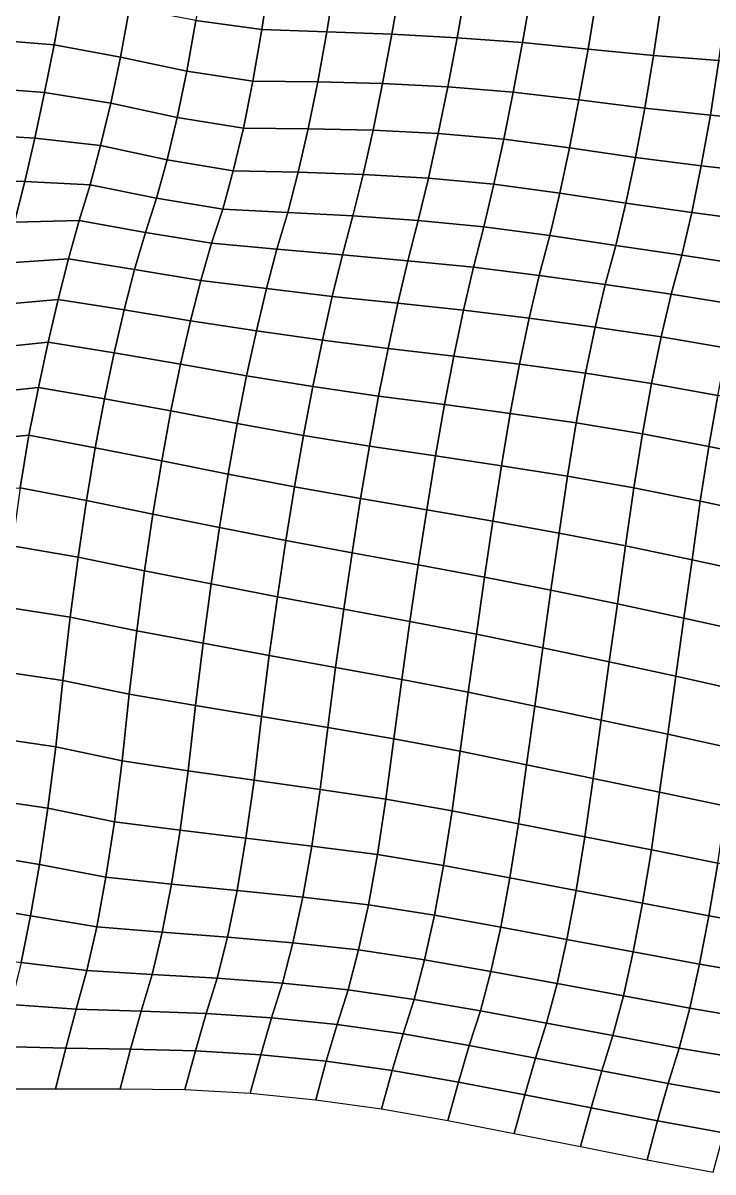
# Model space of a CAD drawing. Header units: metres. Extents: x -7.7 to 4.4, y -0.6 to 4.9.
# Drawn here: x -6.116 to -4.567, y 0.288 to 2.867 of the extents above; entities that cross this region are included whole.
import ezdxf

# ---------------------------------------------------------------- set-up
doc = ezdxf.new("R2010")
doc.units = ezdxf.units.M

msp = doc.modelspace()

# ---------------------------------------------------------------- linework, layer by layer
at = {"layer": 'C1'}
for points in [[(-5.70911, 2.997, -8.59761), (-5.72817, 2.87284, -8.51209), (-5.58027, 2.8525, -8.50047), (-5.56138, 2.97797, -8.58481)], [(-5.56138, 2.97797, -8.58481), (-5.58027, 2.8525, -8.50047), (-5.43434, 2.84786, -8.47474), (-5.4148, 2.96818, -8.56372)], [(-5.4148, 2.96818, -8.56372), (-5.43434, 2.84786, -8.47474), (-5.28828, 2.84224, -8.4499), (-5.26824, 2.95849, -8.54253)], [(-5.26824, 2.95849, -8.54253), (-5.28828, 2.84224, -8.4499), (-5.14195, 2.83442, -8.42704), (-5.12173, 2.94924, -8.52094)], [(-5.12173, 2.94924, -8.52094), (-5.14195, 2.83442, -8.42704), (-4.9952, 2.8233, -8.40713), (-4.97512, 2.93922, -8.50005)], [(-6.17251, 2.93904, -8.54233), (-6.19346, 2.83005, -8.4432), (-6.04667, 2.8186, -8.42359), (-6.02607, 2.93034, -8.52025)], [(-6.02607, 2.93034, -8.52025), (-6.04667, 2.8186, -8.42359), (-5.8978, 2.79045, -8.41896), (-5.87711, 2.90154, -8.51622)], [(-4.97512, 2.93922, -8.50005), (-4.9952, 2.8233, -8.40713), (-4.84799, 2.80845, -8.39058), (-4.82843, 2.92854, -8.47975)], [(-4.82843, 2.92854, -8.47975), (-4.84799, 2.80845, -8.39058), (-4.70088, 2.79436, -8.37333), (-4.68204, 2.92028, -8.45728)], [(-4.68204, 2.92028, -8.45728), (-4.70088, 2.79436, -8.37333), (-4.55415, 2.78335, -8.35333), (-4.53601, 2.91487, -8.43225)], [(-5.87711, 2.90154, -8.51622), (-5.8978, 2.79045, -8.41896), (-5.74854, 2.75923, -8.4171), (-5.72817, 2.87284, -8.51209)], [(-5.72817, 2.87284, -8.51209), (-5.74854, 2.75923, -8.4171), (-5.60038, 2.7368, -8.40735), (-5.58027, 2.8525, -8.50047)], [(-5.58027, 2.8525, -8.50047), (-5.60038, 2.7368, -8.40735), (-5.45482, 2.73513, -8.37896), (-5.43434, 2.84786, -8.47474)], [(-5.43434, 2.84786, -8.47474), (-5.45482, 2.73513, -8.37896), (-5.30902, 2.73159, -8.35225), (-5.28828, 2.84224, -8.4499)], [(-5.28828, 2.84224, -8.4499), (-5.30902, 2.73159, -8.35225), (-5.16277, 2.72443, -8.3288), (-5.14195, 2.83442, -8.42704)], [(-6.19346, 2.83005, -8.4432), (-6.21461, 2.7227, -8.34259), (-6.06783, 2.71125, -8.32298), (-6.04667, 2.8186, -8.42359)], [(-6.04667, 2.8186, -8.42359), (-6.06783, 2.71125, -8.32298), (-5.91952, 2.68761, -8.31431), (-5.8978, 2.79045, -8.41896)], [(-5.14195, 2.83442, -8.42704), (-5.16277, 2.72443, -8.3288), (-5.01592, 2.71243, -8.30968), (-4.9952, 2.8233, -8.40713)], [(-4.9952, 2.8233, -8.40713), (-5.01592, 2.71243, -8.30968), (-4.86835, 2.69472, -8.29569), (-4.84799, 2.80845, -8.39058)], [(-5.8978, 2.79045, -8.41896), (-5.91952, 2.68761, -8.31431), (-5.77011, 2.65518, -8.31353), (-5.74854, 2.75923, -8.4171)], [(-4.84799, 2.80845, -8.39058), (-4.86835, 2.69472, -8.29569), (-4.72069, 2.67625, -8.28239), (-4.70088, 2.79436, -8.37333)], [(-4.70088, 2.79436, -8.37333), (-4.72069, 2.67625, -8.28239), (-4.57339, 2.66073, -8.26643), (-4.55415, 2.78335, -8.35333)], [(-4.55415, 2.78335, -8.35333), (-4.57339, 2.66073, -8.26643), (-4.42631, 2.64687, -8.24898), (-4.40751, 2.77312, -8.33263)], [(-5.74854, 2.75923, -8.4171), (-5.77011, 2.65518, -8.31353), (-5.62174, 2.6311, -8.30526), (-5.60038, 2.7368, -8.40735)], [(-5.60038, 2.7368, -8.40735), (-5.62174, 2.6311, -8.30526), (-5.47624, 2.62987, -8.27648), (-5.45482, 2.73513, -8.37896)], [(-5.45482, 2.73513, -8.37896), (-5.47624, 2.62987, -8.27648), (-5.33049, 2.62677, -8.24938), (-5.30902, 2.73159, -8.35225)], [(-6.21461, 2.7227, -8.34259), (-6.23609, 2.61787, -8.23971), (-6.08962, 2.60895, -8.21783), (-6.06783, 2.71125, -8.32298)], [(-6.06783, 2.71125, -8.32298), (-6.08962, 2.60895, -8.21783), (-5.94216, 2.59212, -8.20305), (-5.91952, 2.68761, -8.31431)], [(-5.30902, 2.73159, -8.35225), (-5.33049, 2.62677, -8.24938), (-5.18422, 2.61939, -8.22612), (-5.16277, 2.72443, -8.3288)], [(-5.16277, 2.72443, -8.3288), (-5.18422, 2.61939, -8.22612), (-5.03725, 2.60651, -8.20779), (-5.01592, 2.71243, -8.30968)], [(-5.01592, 2.71243, -8.30968), (-5.03725, 2.60651, -8.20779), (-4.88947, 2.58705, -8.19538), (-4.86835, 2.69472, -8.29569)], [(-5.91952, 2.68761, -8.31431), (-5.94216, 2.59212, -8.20305), (-5.7928, 2.56013, -8.20188), (-5.77011, 2.65518, -8.31353)], [(-4.86835, 2.69472, -8.29569), (-4.88947, 2.58705, -8.19538), (-4.74146, 2.56582, -8.18454), (-4.72069, 2.67625, -8.28239)], [(-4.72069, 2.67625, -8.28239), (-4.74146, 2.56582, -8.18454), (-4.59375, 2.54701, -8.17153), (-4.57339, 2.66073, -8.26643)], [(-4.57339, 2.66073, -8.26643), (-4.59375, 2.54701, -8.17153), (-4.44627, 2.52996, -8.15695), (-4.42631, 2.64687, -8.24898)], [(-5.77011, 2.65518, -8.31353), (-5.7928, 2.56013, -8.20188), (-5.64433, 2.53517, -8.1944), (-5.62174, 2.6311, -8.30526)], [(-5.62174, 2.6311, -8.30526), (-5.64433, 2.53517, -8.1944), (-5.49861, 2.5323, -8.1671), (-5.47624, 2.62987, -8.27648)], [(-6.23609, 2.61787, -8.23971), (-6.2579, 2.5158, -8.13437), (-6.11206, 2.51193, -8.10796), (-6.08962, 2.60895, -8.21783)], [(-6.08962, 2.60895, -8.21783), (-6.11206, 2.51193, -8.10796), (-5.96573, 2.50411, -8.08509), (-5.94216, 2.59212, -8.20305)], [(-5.47624, 2.62987, -8.27648), (-5.49861, 2.5323, -8.1671), (-5.35268, 2.52766, -8.14137), (-5.33049, 2.62677, -8.24938)], [(-5.33049, 2.62677, -8.24938), (-5.35268, 2.52766, -8.14137), (-5.20628, 2.51929, -8.119), (-5.18422, 2.61939, -8.22612)], [(-5.18422, 2.61939, -8.22612), (-5.20628, 2.51929, -8.119), (-5.05923, 2.50575, -8.10126), (-5.03725, 2.60651, -8.20779)], [(-5.03725, 2.60651, -8.20779), (-5.05923, 2.50575, -8.10126), (-4.91135, 2.48552, -8.08954), (-4.88947, 2.58705, -8.19538)], [(-5.94216, 2.59212, -8.20305), (-5.96573, 2.50411, -8.08509), (-5.81662, 2.4741, -8.08214), (-5.7928, 2.56013, -8.20188)], [(-4.88947, 2.58705, -8.19538), (-4.91135, 2.48552, -8.08954), (-4.76319, 2.46309, -8.07979), (-4.74146, 2.56582, -8.18454)], [(-5.7928, 2.56013, -8.20188), (-5.81662, 2.4741, -8.08214), (-5.66815, 2.44914, -8.07466), (-5.64433, 2.53517, -8.1944)], [(-4.74146, 2.56582, -8.18454), (-4.76319, 2.46309, -8.07979), (-4.61522, 2.44219, -8.06866), (-4.59375, 2.54701, -8.17153)], [(-5.64433, 2.53517, -8.1944), (-5.66815, 2.44914, -8.07466), (-5.52194, 2.4423, -8.05091), (-5.49861, 2.5323, -8.1671)], [(-5.49861, 2.5323, -8.1671), (-5.52194, 2.4423, -8.05091), (-5.3756, 2.43437, -8.02814), (-5.35268, 2.52766, -8.14137)], [(-4.59375, 2.54701, -8.17153), (-4.61522, 2.44219, -8.06866), (-4.46738, 2.42228, -8.05664), (-4.44627, 2.52996, -8.15695)], [(-6.2579, 2.5158, -8.13437), (-6.28005, 2.41636, -8.02666), (-6.13517, 2.42018, -7.99335), (-6.11206, 2.51193, -8.10796)], [(-6.11206, 2.51193, -8.10796), (-6.13517, 2.42018, -7.99335), (-5.99025, 2.42368, -7.96033), (-5.96573, 2.50411, -8.08509)], [(-5.96573, 2.50411, -8.08509), (-5.99025, 2.42368, -7.96033), (-5.84159, 2.39718, -7.95422), (-5.81662, 2.4741, -8.08214)], [(-5.35268, 2.52766, -8.14137), (-5.3756, 2.43437, -8.02814), (-5.22896, 2.42413, -8.00745), (-5.20628, 2.51929, -8.119)], [(-5.20628, 2.51929, -8.119), (-5.22896, 2.42413, -8.00745), (-5.08185, 2.41005, -7.9902), (-5.05923, 2.50575, -8.10126)], [(-5.05923, 2.50575, -8.10126), (-5.08185, 2.41005, -7.9902), (-4.934, 2.39014, -7.97818), (-4.91135, 2.48552, -8.08954)], [(-4.91135, 2.48552, -8.08954), (-4.934, 2.39014, -7.97818), (-4.78587, 2.36793, -7.96824), (-4.76319, 2.46309, -8.07979)], [(-5.81662, 2.4741, -8.08214), (-5.84159, 2.39718, -7.95422), (-5.69319, 2.37288, -7.94615), (-5.66815, 2.44914, -8.07466)], [(-4.76319, 2.46309, -8.07979), (-4.78587, 2.36793, -7.96824), (-4.63778, 2.34605, -7.95799), (-4.61522, 2.44219, -8.06866)], [(-5.66815, 2.44914, -8.07466), (-5.69319, 2.37288, -7.94615), (-5.54619, 2.35967, -7.92811), (-5.52194, 2.4423, -8.05091)], [(-5.52194, 2.4423, -8.05091), (-5.54619, 2.35967, -7.92811), (-5.39922, 2.3468, -7.90979), (-5.3756, 2.43437, -8.02814)], [(-5.3756, 2.43437, -8.02814), (-5.39922, 2.3468, -7.90979), (-5.25225, 2.33381, -7.89156), (-5.22896, 2.42413, -8.00745)], [(-4.61522, 2.44219, -8.06866), (-4.63778, 2.34605, -7.95799), (-4.48966, 2.32394, -7.94794), (-4.46738, 2.42228, -8.05664)], [(-6.13517, 2.42018, -7.99335), (-6.15826, 2.32832, -7.87883), (-6.01412, 2.33797, -7.84029), (-5.99025, 2.42368, -7.96033)], [(-5.99025, 2.42368, -7.96033), (-6.01412, 2.33797, -7.84029), (-5.86574, 2.31378, -7.83212), (-5.84159, 2.39718, -7.95422)], [(-5.22896, 2.42413, -8.00745), (-5.25225, 2.33381, -7.89156), (-5.10508, 2.31929, -7.8747), (-5.08185, 2.41005, -7.9902)], [(-5.08185, 2.41005, -7.9902), (-5.10508, 2.31929, -7.8747), (-4.95743, 2.30092, -7.86131), (-4.934, 2.39014, -7.97818)], [(-5.84159, 2.39718, -7.95422), (-5.86574, 2.31378, -7.83212), (-5.71736, 2.28959, -7.82395), (-5.69319, 2.37288, -7.94615)], [(-4.934, 2.39014, -7.97818), (-4.95743, 2.30092, -7.86131), (-4.8095, 2.28035, -7.84988), (-4.78587, 2.36793, -7.96824)], [(-5.69319, 2.37288, -7.94615), (-5.71736, 2.28959, -7.82395), (-5.56969, 2.27111, -7.81065), (-5.54619, 2.35967, -7.92811)], [(-5.54619, 2.35967, -7.92811), (-5.56969, 2.27111, -7.81065), (-5.42217, 2.25373, -7.79636), (-5.39922, 2.3468, -7.90979)], [(-4.78587, 2.36793, -7.96824), (-4.8095, 2.28035, -7.84988), (-4.66144, 2.25869, -7.83944), (-4.63778, 2.34605, -7.95799)], [(-6.15826, 2.32832, -7.87883), (-6.18105, 2.23405, -7.76649), (-6.03732, 2.24699, -7.72499), (-6.01412, 2.33797, -7.84029)], [(-6.01412, 2.33797, -7.84029), (-6.03732, 2.24699, -7.72499), (-5.88905, 2.22368, -7.71603), (-5.86574, 2.31378, -7.83212)], [(-5.39922, 2.3468, -7.90979), (-5.42217, 2.25373, -7.79636), (-5.27486, 2.23811, -7.78049), (-5.25225, 2.33381, -7.89156)], [(-5.25225, 2.33381, -7.89156), (-5.27486, 2.23811, -7.78049), (-5.12755, 2.22249, -7.76463), (-5.10508, 2.31929, -7.8747)], [(-4.63778, 2.34605, -7.95799), (-4.66144, 2.25869, -7.83944), (-4.51311, 2.23494, -7.83087), (-4.48966, 2.32394, -7.94794)], [(-5.86574, 2.31378, -7.83212), (-5.88905, 2.22368, -7.71603), (-5.74062, 2.19905, -7.70825), (-5.71736, 2.28959, -7.82395)], [(-5.10508, 2.31929, -7.8747), (-5.12755, 2.22249, -7.76463), (-4.97996, 2.20456, -7.75084), (-4.95743, 2.30092, -7.86131)], [(-4.95743, 2.30092, -7.86131), (-4.97996, 2.20456, -7.75084), (-4.83213, 2.18476, -7.73872), (-4.8095, 2.28035, -7.84988)], [(-5.71736, 2.28959, -7.82395), (-5.74062, 2.19905, -7.70825), (-5.59242, 2.17628, -7.6988), (-5.56969, 2.27111, -7.81065)], [(-5.56969, 2.27111, -7.81065), (-5.59242, 2.17628, -7.6988), (-5.44442, 2.15517, -7.68786), (-5.42217, 2.25373, -7.79636)], [(-4.8095, 2.28035, -7.84988), (-4.83213, 2.18476, -7.73872), (-4.68402, 2.16277, -7.72857), (-4.66144, 2.25869, -7.83944)], [(-6.18105, 2.23405, -7.76649), (-6.20338, 2.13603, -7.6575), (-6.05985, 2.15062, -7.61452), (-6.03732, 2.24699, -7.72499)], [(-6.03732, 2.24699, -7.72499), (-6.05985, 2.15062, -7.61452), (-5.91155, 2.12709, -7.60576), (-5.88905, 2.22368, -7.71603)], [(-5.42217, 2.25373, -7.79636), (-5.44442, 2.15517, -7.68786), (-5.29677, 2.1368, -7.67446), (-5.27486, 2.23811, -7.78049)], [(-4.66144, 2.25869, -7.83944), (-4.68402, 2.16277, -7.72857), (-4.53551, 2.13748, -7.72139), (-4.51311, 2.23494, -7.83087)], [(-5.88905, 2.22368, -7.71603), (-5.91155, 2.12709, -7.60576), (-5.76298, 2.10136, -7.59896), (-5.74062, 2.19905, -7.70825)], [(-5.27486, 2.23811, -7.78049), (-5.29677, 2.1368, -7.67446), (-5.14927, 2.11964, -7.65998), (-5.12755, 2.22249, -7.76463)], [(-5.12755, 2.22249, -7.76463), (-5.14927, 2.11964, -7.65998), (-5.00161, 2.10116, -7.64668), (-4.97996, 2.20456, -7.75084)], [(-5.74062, 2.19905, -7.70825), (-5.76298, 2.10136, -7.59896), (-5.61437, 2.07531, -7.59247), (-5.59242, 2.17628, -7.6988)], [(-4.97996, 2.20456, -7.75084), (-5.00161, 2.10116, -7.64668), (-4.85375, 2.08115, -7.63476), (-4.83213, 2.18476, -7.73872)], [(-5.59242, 2.17628, -7.6988), (-5.61437, 2.07531, -7.59247), (-5.46599, 2.05111, -7.58429), (-5.44442, 2.15517, -7.68786)], [(-4.83213, 2.18476, -7.73872), (-4.85375, 2.08115, -7.63476), (-4.70554, 2.05827, -7.6254), (-4.68402, 2.16277, -7.72857)], [(-6.20338, 2.13603, -7.6575), (-6.22522, 2.03418, -7.55196), (-6.08173, 2.0491, -7.50869), (-6.05985, 2.15062, -7.61452)], [(-6.05985, 2.15062, -7.61452), (-6.08173, 2.0491, -7.50869), (-5.93323, 2.02392, -7.5014), (-5.91155, 2.12709, -7.60576)], [(-5.44442, 2.15517, -7.68786), (-5.46599, 2.05111, -7.58429), (-5.318, 2.03, -7.57336), (-5.29677, 2.1368, -7.67446)], [(-4.68402, 2.16277, -7.72857), (-4.70554, 2.05827, -7.6254), (-4.55684, 2.03156, -7.6195), (-4.53551, 2.13748, -7.72139)], [(-5.91155, 2.12709, -7.60576), (-5.93323, 2.02392, -7.5014), (-5.78444, 1.99643, -7.49619), (-5.76298, 2.10136, -7.59896)], [(-5.29677, 2.1368, -7.67446), (-5.318, 2.03, -7.57336), (-5.17023, 2.01075, -7.56075), (-5.14927, 2.11964, -7.65998)], [(-5.14927, 2.11964, -7.65998), (-5.17023, 2.01075, -7.56075), (-5.02241, 1.99096, -7.54863), (-5.00161, 2.10116, -7.64668)], [(-5.76298, 2.10136, -7.59896), (-5.78444, 1.99643, -7.49619), (-5.63554, 1.96807, -7.49176), (-5.61437, 2.07531, -7.59247)], [(-5.00161, 2.10116, -7.64668), (-5.02241, 1.99096, -7.54863), (-4.87438, 1.96962, -7.5379), (-4.85375, 2.08115, -7.63476)], [(-5.61437, 2.07531, -7.59247), (-5.63554, 1.96807, -7.49176), (-5.48686, 1.94146, -7.48576), (-5.46599, 2.05111, -7.58429)], [(-4.85375, 2.08115, -7.63476), (-4.87438, 1.96962, -7.5379), (-4.72599, 1.94532, -7.52982), (-4.70554, 2.05827, -7.6254)], [(-6.22522, 2.03418, -7.55196), (-6.24656, 1.92826, -7.45007), (-6.10292, 1.94197, -7.40788), (-6.08173, 2.0491, -7.50869)], [(-6.08173, 2.0491, -7.50869), (-6.10292, 1.94197, -7.40788), (-5.95406, 1.91393, -7.40316), (-5.93323, 2.02392, -7.5014)], [(-5.46599, 2.05111, -7.58429), (-5.48686, 1.94146, -7.48576), (-5.33853, 1.91771, -7.47719), (-5.318, 2.03, -7.57336)], [(-4.70554, 2.05827, -7.6254), (-4.72599, 1.94532, -7.52982), (-4.5771, 1.91707, -7.5253), (-4.55684, 2.03156, -7.6195)], [(-5.93323, 2.02392, -7.5014), (-5.95406, 1.91393, -7.40316), (-5.80502, 1.88447, -7.39972), (-5.78444, 1.99643, -7.49619)], [(-5.318, 2.03, -7.57336), (-5.33853, 1.91771, -7.47719), (-5.19043, 1.89571, -7.46704), (-5.17023, 2.01075, -7.56075)], [(-4.55684, 2.03156, -7.6195), (-4.5771, 1.91707, -7.5253), (-4.42795, 1.88672, -7.52264), (-4.40791, 2.00297, -7.61527)], [(-5.78444, 1.99643, -7.49619), (-5.80502, 1.88447, -7.39972), (-5.65595, 1.85478, -7.39648), (-5.63554, 1.96807, -7.49176)], [(-5.17023, 2.01075, -7.56075), (-5.19043, 1.89571, -7.46704), (-5.04231, 1.87361, -7.457), (-5.02241, 1.99096, -7.54863)], [(-5.02241, 1.99096, -7.54863), (-5.04231, 1.87361, -7.457), (-4.89401, 1.85008, -7.44823), (-4.87438, 1.96962, -7.5379)], [(-5.63554, 1.96807, -7.49176), (-5.65595, 1.85478, -7.39648), (-5.50704, 1.82631, -7.39215), (-5.48686, 1.94146, -7.48576)], [(-4.87438, 1.96962, -7.5379), (-4.89401, 1.85008, -7.44823), (-4.74536, 1.82369, -7.44203), (-4.72599, 1.94532, -7.52982)], [(-6.24656, 1.92826, -7.45007), (-6.26674, 1.81311, -7.35646), (-6.12275, 1.82407, -7.31674), (-6.10292, 1.94197, -7.40788)], [(-6.10292, 1.94197, -7.40788), (-6.12275, 1.82407, -7.31674), (-5.97381, 1.79538, -7.31261), (-5.95406, 1.91393, -7.40316)], [(-5.48686, 1.94146, -7.48576), (-5.50704, 1.82631, -7.39215), (-5.35838, 1.79992, -7.38595), (-5.33853, 1.91771, -7.47719)], [(-4.72599, 1.94532, -7.52982), (-4.74536, 1.82369, -7.44203), (-4.59629, 1.79401, -7.43879), (-4.5771, 1.91707, -7.5253)], [(-5.95406, 1.91393, -7.40316), (-5.97381, 1.79538, -7.31261), (-5.82464, 1.76481, -7.31015), (-5.80502, 1.88447, -7.39972)], [(-5.33853, 1.91771, -7.47719), (-5.35838, 1.79992, -7.38595), (-5.20988, 1.77474, -7.37866), (-5.19043, 1.89571, -7.46704)], [(-4.5771, 1.91707, -7.5253), (-4.59629, 1.79401, -7.43879), (-4.44698, 1.76234, -7.43732), (-4.42795, 1.88672, -7.52264)], [(-5.80502, 1.88447, -7.39972), (-5.82464, 1.76481, -7.31015), (-5.67553, 1.7348, -7.30721), (-5.65595, 1.85478, -7.39648)], [(-5.19043, 1.89571, -7.46704), (-5.20988, 1.77474, -7.37866), (-5.06135, 1.74934, -7.37157), (-5.04231, 1.87361, -7.457)], [(-5.04231, 1.87361, -7.457), (-5.06135, 1.74934, -7.37157), (-4.91264, 1.72251, -7.36576), (-4.89401, 1.85008, -7.44823)], [(-5.65595, 1.85478, -7.39648), (-5.67553, 1.7348, -7.30721), (-5.52653, 1.70567, -7.30347), (-5.50704, 1.82631, -7.39215)], [(-4.89401, 1.85008, -7.44823), (-4.91264, 1.72251, -7.36576), (-4.76369, 1.69371, -7.36173), (-4.74536, 1.82369, -7.44203)], [(-6.12275, 1.82407, -7.31674), (-6.14101, 1.69354, -7.23693), (-5.99249, 1.66825, -7.22975), (-5.97381, 1.79538, -7.31261)], [(-5.50704, 1.82631, -7.39215), (-5.52653, 1.70567, -7.30347), (-5.3777, 1.67785, -7.29855), (-5.35838, 1.79992, -7.38595)], [(-4.74536, 1.82369, -7.44203), (-4.76369, 1.69371, -7.36173), (-4.61444, 1.6626, -7.35977), (-4.59629, 1.79401, -7.43879)], [(-5.97381, 1.79538, -7.31261), (-5.99249, 1.66825, -7.22975), (-5.84332, 1.63769, -7.22729), (-5.82464, 1.76481, -7.31015)], [(-5.35838, 1.79992, -7.38595), (-5.3777, 1.67785, -7.29855), (-5.22895, 1.65069, -7.29304), (-5.20988, 1.77474, -7.37866)], [(-4.59629, 1.79401, -7.43879), (-4.61444, 1.6626, -7.35977), (-4.465, 1.62995, -7.35919), (-4.44698, 1.76234, -7.43732)], [(-5.82464, 1.76481, -7.31015), (-5.84332, 1.63769, -7.22729), (-5.69428, 1.60823, -7.22385), (-5.67553, 1.7348, -7.30721)], [(-5.20988, 1.77474, -7.37866), (-5.22895, 1.65069, -7.29304), (-5.08016, 1.62321, -7.28782), (-5.06135, 1.74934, -7.37157)], [(-5.67553, 1.7348, -7.30721), (-5.69428, 1.60823, -7.22385), (-5.54532, 1.57942, -7.21982), (-5.52653, 1.70567, -7.30347)], [(-5.06135, 1.74934, -7.37157), (-5.08016, 1.62321, -7.28782), (-4.93115, 1.59396, -7.28418), (-4.91264, 1.72251, -7.36576)], [(-5.52653, 1.70567, -7.30347), (-5.54532, 1.57942, -7.21982), (-5.39648, 1.55149, -7.215), (-5.3777, 1.67785, -7.29855)], [(-4.91264, 1.72251, -7.36576), (-4.93115, 1.59396, -7.28418), (-4.78197, 1.5634, -7.28173), (-4.76369, 1.69371, -7.36173)], [(-6.14101, 1.69354, -7.23693), (-6.15844, 1.55642, -7.16305), (-6.01023, 1.53355, -7.15369), (-5.99249, 1.66825, -7.22975)], [(-5.3777, 1.67785, -7.29855), (-5.39648, 1.55149, -7.215), (-5.24766, 1.52379, -7.20998), (-5.22895, 1.65069, -7.29304)], [(-4.76369, 1.69371, -7.36173), (-4.78197, 1.5634, -7.28173), (-4.63264, 1.53163, -7.28036), (-4.61444, 1.6626, -7.35977)], [(-5.99249, 1.66825, -7.22975), (-6.01023, 1.53355, -7.15369), (-5.86105, 1.50299, -7.15123), (-5.84332, 1.63769, -7.22729)], [(-4.61444, 1.6626, -7.35977), (-4.63264, 1.53163, -7.28036), (-4.48312, 1.49832, -7.28037), (-4.465, 1.62995, -7.35919)], [(-5.84332, 1.63769, -7.22729), (-5.86105, 1.50299, -7.15123), (-5.71219, 1.47495, -7.14651), (-5.69428, 1.60823, -7.22385)], [(-5.22895, 1.65069, -7.29304), (-5.24766, 1.52379, -7.20998), (-5.09872, 1.49509, -7.20585), (-5.08016, 1.62321, -7.28782)], [(-5.69428, 1.60823, -7.22385), (-5.71219, 1.47495, -7.14651), (-5.56343, 1.44768, -7.1411), (-5.54532, 1.57942, -7.21982)], [(-5.08016, 1.62321, -7.28782), (-5.09872, 1.49509, -7.20585), (-4.94953, 1.46442, -7.20349), (-4.93115, 1.59396, -7.28418)], [(-5.54532, 1.57942, -7.21982), (-5.56343, 1.44768, -7.1411), (-5.41472, 1.42085, -7.13529), (-5.39648, 1.55149, -7.215)], [(-4.93115, 1.59396, -7.28418), (-4.94953, 1.46442, -7.20349), (-4.80024, 1.43298, -7.20183), (-4.78197, 1.5634, -7.28173)], [(-6.15844, 1.55642, -7.16305), (-6.17509, 1.41304, -7.09478), (-6.02703, 1.39137, -7.08434), (-6.01023, 1.53355, -7.15369)], [(-5.39648, 1.55149, -7.215), (-5.41472, 1.42085, -7.13529), (-5.26597, 1.3937, -7.12978), (-5.24766, 1.52379, -7.20998)], [(-4.78197, 1.5634, -7.28173), (-4.80024, 1.43298, -7.20183), (-4.65087, 1.40088, -7.20075), (-4.63264, 1.53163, -7.28036)], [(-6.01023, 1.53355, -7.15369), (-6.02703, 1.39137, -7.08434), (-5.87782, 1.36059, -7.08208), (-5.86105, 1.50299, -7.15123)], [(-5.24766, 1.52379, -7.20998), (-5.26597, 1.3937, -7.12978), (-5.11701, 1.36489, -7.12575), (-5.09872, 1.49509, -7.20585)], [(-4.63264, 1.53163, -7.28036), (-4.65087, 1.40088, -7.20075), (-4.50138, 1.36779, -7.20057), (-4.48312, 1.49832, -7.28037)], [(-5.86105, 1.50299, -7.15123), (-5.87782, 1.36059, -7.08208), (-5.72928, 1.33508, -7.07509), (-5.71219, 1.47495, -7.14651)], [(-5.71219, 1.47495, -7.14651), (-5.72928, 1.33508, -7.07509), (-5.58085, 1.31045, -7.06731), (-5.56343, 1.44768, -7.1411)], [(-5.09872, 1.49509, -7.20585), (-5.11701, 1.36489, -7.12575), (-4.96778, 1.33389, -7.12369), (-4.94953, 1.46442, -7.20349)], [(-5.56343, 1.44768, -7.1411), (-5.58085, 1.31045, -7.06731), (-5.43243, 1.28593, -7.05943), (-5.41472, 1.42085, -7.13529)], [(-4.94953, 1.46442, -7.20349), (-4.96778, 1.33389, -7.12369), (-4.81848, 1.30234, -7.12212), (-4.80024, 1.43298, -7.20183)], [(-5.41472, 1.42085, -7.13529), (-5.43243, 1.28593, -7.05943), (-5.28392, 1.26075, -7.05215), (-5.26597, 1.3937, -7.12978)], [(-4.80024, 1.43298, -7.20183), (-4.81848, 1.30234, -7.12212), (-4.66916, 1.27057, -7.12075), (-4.65087, 1.40088, -7.20075)], [(-6.17509, 1.41304, -7.09478), (-6.19104, 1.26405, -7.03154), (-6.043, 1.24261, -7.0209), (-6.02703, 1.39137, -7.08434)], [(-5.26597, 1.3937, -7.12978), (-5.28392, 1.26075, -7.05215), (-5.13508, 1.23283, -7.04732), (-5.11701, 1.36489, -7.12575)], [(-4.65087, 1.40088, -7.20075), (-4.66916, 1.27057, -7.12075), (-4.51973, 1.23803, -7.12007), (-4.50138, 1.36779, -7.20057)], [(-6.02703, 1.39137, -7.08434), (-6.043, 1.24261, -7.0209), (-5.89373, 1.21127, -7.01913), (-5.87782, 1.36059, -7.08208)], [(-5.87782, 1.36059, -7.08208), (-5.89373, 1.21127, -7.01913), (-5.74556, 1.18873, -7.00948), (-5.72928, 1.33508, -7.07509)], [(-5.11701, 1.36489, -7.12575), (-5.13508, 1.23283, -7.04732), (-4.98592, 1.20237, -7.04477), (-4.96778, 1.33389, -7.12369)], [(-5.72928, 1.33508, -7.07509), (-5.74556, 1.18873, -7.00948), (-5.59758, 1.16773, -6.99845), (-5.58085, 1.31045, -7.06731)], [(-4.96778, 1.33389, -7.12369), (-4.98592, 1.20237, -7.04477), (-4.8367, 1.17148, -7.04261), (-4.81848, 1.30234, -7.12212)], [(-5.58085, 1.31045, -7.06731), (-5.59758, 1.16773, -6.99845), (-5.44961, 1.14683, -6.98732), (-5.43243, 1.28593, -7.05943)], [(-4.81848, 1.30234, -7.12212), (-4.8367, 1.17148, -7.04261), (-4.68749, 1.1407, -7.04036), (-4.66916, 1.27057, -7.12075)], [(-6.19104, 1.26405, -7.03154), (-6.20843, 1.1266, -6.95794), (-6.06033, 1.10461, -6.9478), (-6.043, 1.24261, -7.0209)], [(-5.43243, 1.28593, -7.05943), (-5.44961, 1.14683, -6.98732), (-5.30151, 1.12484, -6.97717), (-5.28392, 1.26075, -7.05215)], [(-4.66916, 1.27057, -7.12075), (-4.68749, 1.1407, -7.04036), (-4.53821, 1.10926, -7.03869), (-4.51973, 1.23803, -7.12007)], [(-6.043, 1.24261, -7.0209), (-6.06033, 1.10461, -6.9478), (-5.91116, 1.07415, -6.94525), (-5.89373, 1.21127, -7.01913)], [(-5.28392, 1.26075, -7.05215), (-5.30151, 1.12484, -6.97717), (-5.15289, 1.09878, -6.97068), (-5.13508, 1.23283, -7.04732)], [(-5.13508, 1.23283, -7.04732), (-5.15289, 1.09878, -6.97068), (-5.00394, 1.06998, -6.96664), (-4.98592, 1.20237, -7.04477)], [(-5.89373, 1.21127, -7.01913), (-5.91116, 1.07415, -6.94525), (-5.76343, 1.05513, -6.93244), (-5.74556, 1.18873, -7.00948)], [(-5.74556, 1.18873, -7.00948), (-5.76343, 1.05513, -6.93244), (-5.61589, 1.03764, -6.91825), (-5.59758, 1.16773, -6.99845)], [(-4.98592, 1.20237, -7.04477), (-5.00394, 1.06998, -6.96664), (-4.8549, 1.04051, -6.9632), (-4.8367, 1.17148, -7.04261)], [(-5.59758, 1.16773, -6.99845), (-5.61589, 1.03764, -6.91825), (-5.46831, 1.01982, -6.90436), (-5.44961, 1.14683, -6.98732)], [(-4.8367, 1.17148, -7.04261), (-4.8549, 1.04051, -6.9632), (-4.70588, 1.01116, -6.95966), (-4.68749, 1.1407, -7.04036)], [(-5.44961, 1.14683, -6.98732), (-5.46831, 1.01982, -6.90436), (-5.32053, 1.00046, -6.89185), (-5.30151, 1.12484, -6.97717)], [(-4.68749, 1.1407, -7.04036), (-4.70588, 1.01116, -6.95966), (-4.5568, 0.98136, -6.95652), (-4.53821, 1.10926, -7.03869)], [(-6.20843, 1.1266, -6.95794), (-6.22757, 1.0031, -6.87183), (-6.07913, 0.97847, -6.86405), (-6.06033, 1.10461, -6.9478)], [(-5.30151, 1.12484, -6.97717), (-5.32053, 1.00046, -6.89185), (-5.17213, 0.97605, -6.88387), (-5.15289, 1.09878, -6.97068)], [(-6.06033, 1.10461, -6.9478), (-6.07913, 0.97847, -6.86405), (-5.9302, 0.94989, -6.85982), (-5.91116, 1.07415, -6.94525)], [(-5.15289, 1.09878, -6.97068), (-5.17213, 0.97605, -6.88387), (-5.02332, 0.94845, -6.87875), (-5.00394, 1.06998, -6.96664)], [(-5.91116, 1.07415, -6.94525), (-5.9302, 0.94989, -6.85982), (-5.78292, 0.93448, -6.84376), (-5.76343, 1.05513, -6.93244)], [(-5.00394, 1.06998, -6.96664), (-5.02332, 0.94845, -6.87875), (-4.87442, 0.92009, -6.87433), (-4.8549, 1.04051, -6.9632)], [(-5.76343, 1.05513, -6.93244), (-5.78292, 0.93448, -6.84376), (-5.6358, 0.92029, -6.82661), (-5.61589, 1.03764, -6.91825)], [(-5.61589, 1.03764, -6.91825), (-5.6358, 0.92029, -6.82661), (-5.48854, 0.90511, -6.81036), (-5.46831, 1.01982, -6.90436)], [(-4.8549, 1.04051, -6.9632), (-4.87442, 0.92009, -6.87433), (-4.72552, 0.89172, -6.8699), (-4.70588, 1.01116, -6.95966)], [(-5.46831, 1.01982, -6.90436), (-5.48854, 0.90511, -6.81036), (-5.34102, 0.88773, -6.79607), (-5.32053, 1.00046, -6.89185)], [(-4.70588, 1.01116, -6.95966), (-4.72552, 0.89172, -6.8699), (-4.57659, 0.86314, -6.86567), (-4.5568, 0.98136, -6.95652)], [(-6.22757, 1.0031, -6.87183), (-6.24772, 0.88773, -6.77842), (-6.09929, 0.8631, -6.77064), (-6.07913, 0.97847, -6.86405)], [(-5.32053, 1.00046, -6.89185), (-5.34102, 0.88773, -6.79607), (-5.19277, 0.86464, -6.78691), (-5.17213, 0.97605, -6.88387)], [(-4.5568, 0.98136, -6.95652), (-4.57659, 0.86314, -6.86567), (-4.42795, 0.83686, -6.85937), (-4.40795, 0.95344, -6.9517)], [(-6.07913, 0.97847, -6.86405), (-6.09929, 0.8631, -6.77064), (-5.95085, 0.83847, -6.76286), (-5.9302, 0.94989, -6.85982)], [(-5.17213, 0.97605, -6.88387), (-5.19277, 0.86464, -6.78691), (-5.04408, 0.83792, -6.781), (-5.02332, 0.94845, -6.87875)], [(-5.9302, 0.94989, -6.85982), (-5.95085, 0.83847, -6.76286), (-5.80401, 0.82658, -6.74364), (-5.78292, 0.93448, -6.84376)], [(-5.78292, 0.93448, -6.84376), (-5.80401, 0.82658, -6.74364), (-5.65727, 0.81547, -6.72374), (-5.6358, 0.92029, -6.82661)], [(-5.02332, 0.94845, -6.87875), (-5.04408, 0.83792, -6.781), (-4.89525, 0.8101, -6.77608), (-4.87442, 0.92009, -6.87433)], [(-5.6358, 0.92029, -6.82661), (-5.65727, 0.81547, -6.72374), (-5.51029, 0.80248, -6.70551), (-5.48854, 0.90511, -6.81036)], [(-5.48854, 0.90511, -6.81036), (-5.51029, 0.80248, -6.70551), (-5.36294, 0.78653, -6.68994), (-5.34102, 0.88773, -6.79607)], [(-4.87442, 0.92009, -6.87433), (-4.89525, 0.8101, -6.77608), (-4.74643, 0.7824, -6.77107), (-4.72552, 0.89172, -6.8699)], [(-6.24772, 0.88773, -6.77842), (-6.26883, 0.78005, -6.67811), (-6.12074, 0.75817, -6.66786), (-6.09929, 0.8631, -6.77064)], [(-5.34102, 0.88773, -6.79607), (-5.36294, 0.78653, -6.68994), (-5.21482, 0.76443, -6.67989), (-5.19277, 0.86464, -6.78691)], [(-4.72552, 0.89172, -6.8699), (-4.74643, 0.7824, -6.77107), (-4.59758, 0.75447, -6.76625), (-4.57659, 0.86314, -6.86567)], [(-6.09929, 0.8631, -6.77064), (-6.12074, 0.75817, -6.66786), (-5.97312, 0.74002, -6.65426), (-5.95085, 0.83847, -6.76286)], [(-5.19277, 0.86464, -6.78691), (-5.21482, 0.76443, -6.67989), (-5.0662, 0.73826, -6.67349), (-5.04408, 0.83792, -6.781)], [(-4.57659, 0.86314, -6.86567), (-4.59758, 0.75447, -6.76625), (-4.44908, 0.72929, -6.75896), (-4.42795, 0.83686, -6.85937)], [(-5.95085, 0.83847, -6.76286), (-5.97312, 0.74002, -6.65426), (-5.82671, 0.73154, -6.63199), (-5.80401, 0.82658, -6.74364)], [(-5.80401, 0.82658, -6.74364), (-5.82671, 0.73154, -6.63199), (-5.68033, 0.72339, -6.60942), (-5.65727, 0.81547, -6.72374)], [(-5.04408, 0.83792, -6.781), (-5.0662, 0.73826, -6.67349), (-4.91742, 0.71088, -6.66818), (-4.89525, 0.8101, -6.77608)], [(-5.65727, 0.81547, -6.72374), (-5.68033, 0.72339, -6.60942), (-5.53356, 0.71205, -6.58971), (-5.51029, 0.80248, -6.70551)], [(-5.51029, 0.80248, -6.70551), (-5.53356, 0.71205, -6.58971), (-5.38634, 0.69709, -6.57326), (-5.36294, 0.78653, -6.68994)], [(-4.89525, 0.8101, -6.77608), (-4.91742, 0.71088, -6.66818), (-4.7686, 0.68318, -6.66316), (-4.74643, 0.7824, -6.77107)], [(-5.36294, 0.78653, -6.68994), (-5.38634, 0.69709, -6.57326), (-5.23829, 0.67553, -6.56272), (-5.21482, 0.76443, -6.67989)], [(-4.74643, 0.7824, -6.77107), (-4.7686, 0.68318, -6.66316), (-4.6198, 0.65558, -6.65804), (-4.59758, 0.75447, -6.76625)], [(-6.12074, 0.75817, -6.66786), (-6.14356, 0.66411, -6.55532), (-5.99693, 0.65387, -6.53463), (-5.97312, 0.74002, -6.65426)], [(-5.21482, 0.76443, -6.67989), (-5.23829, 0.67553, -6.56272), (-5.08969, 0.64959, -6.55612), (-5.0662, 0.73826, -6.67349)], [(-4.59758, 0.75447, -6.76625), (-4.6198, 0.65558, -6.65804), (-4.47133, 0.63073, -6.65046), (-4.44908, 0.72929, -6.75896)], [(-5.97312, 0.74002, -6.65426), (-5.99693, 0.65387, -6.53463), (-5.85101, 0.64935, -6.5088), (-5.82671, 0.73154, -6.63199)], [(-5.82671, 0.73154, -6.63199), (-5.85101, 0.64935, -6.5088), (-5.70498, 0.64394, -6.48377), (-5.68033, 0.72339, -6.60942)], [(-5.68033, 0.72339, -6.60942), (-5.70498, 0.64394, -6.48377), (-5.55836, 0.63381, -6.46298), (-5.53356, 0.71205, -6.58971)], [(-5.0662, 0.73826, -6.67349), (-5.08969, 0.64959, -6.55612), (-4.9409, 0.6221, -6.55091), (-4.91742, 0.71088, -6.66818)], [(-5.53356, 0.71205, -6.58971), (-5.55836, 0.63381, -6.46298), (-5.41116, 0.61907, -6.44632), (-5.38634, 0.69709, -6.57326)], [(-5.38634, 0.69709, -6.57326), (-5.41116, 0.61907, -6.44632), (-5.26317, 0.59796, -6.43539), (-5.23829, 0.67553, -6.56272)], [(-4.91742, 0.71088, -6.66818), (-4.9409, 0.6221, -6.55091), (-4.79205, 0.59417, -6.54609), (-4.7686, 0.68318, -6.66316)], [(-5.23829, 0.67553, -6.56272), (-5.26317, 0.59796, -6.43539), (-5.11455, 0.5719, -6.42889), (-5.08969, 0.64959, -6.55612)], [(-4.7686, 0.68318, -6.66316), (-4.79205, 0.59417, -6.54609), (-4.6432, 0.56625, -6.54126), (-4.6198, 0.65558, -6.65804)], [(-6.14356, 0.66411, -6.55532), (-6.16635, 0.56984, -6.44298), (-6.02049, 0.56575, -6.41676), (-5.99693, 0.65387, -6.53463)], [(-5.99693, 0.65387, -6.53463), (-6.02049, 0.56575, -6.41676), (-5.87487, 0.56364, -6.38877), (-5.85101, 0.64935, -6.5088)], [(-5.85101, 0.64935, -6.5088), (-5.87487, 0.56364, -6.38877), (-5.72912, 0.56043, -6.36176), (-5.70498, 0.64394, -6.48377)], [(-5.08969, 0.64959, -6.55612), (-5.11455, 0.5719, -6.42889), (-4.96569, 0.54386, -6.42417), (-4.9409, 0.6221, -6.55091)], [(-4.6198, 0.65558, -6.65804), (-4.6432, 0.56625, -6.54126), (-4.49472, 0.54118, -6.53388), (-4.47133, 0.63073, -6.65046)], [(-5.70498, 0.64394, -6.48377), (-5.72912, 0.56043, -6.36176), (-5.58263, 0.5514, -6.33998), (-5.55836, 0.63381, -6.46298)], [(-5.55836, 0.63381, -6.46298), (-5.58263, 0.5514, -6.33998), (-5.43546, 0.53688, -6.32313), (-5.41116, 0.61907, -6.44632)], [(-5.41116, 0.61907, -6.44632), (-5.43546, 0.53688, -6.32313), (-5.2875, 0.51598, -6.312), (-5.26317, 0.59796, -6.43539)], [(-4.9409, 0.6221, -6.55091), (-4.96569, 0.54386, -6.42417), (-4.81678, 0.51539, -6.41984), (-4.79205, 0.59417, -6.54609)], [(-5.26317, 0.59796, -6.43539), (-5.2875, 0.51598, -6.312), (-5.13888, 0.48993, -6.3055), (-5.11455, 0.5719, -6.42889)], [(-4.79205, 0.59417, -6.54609), (-4.81678, 0.51539, -6.41984), (-4.66782, 0.48658, -6.41581), (-4.6432, 0.56625, -6.54126)], [(-6.16635, 0.56984, -6.44298), (-6.18902, 0.47457, -6.33152), (-6.04369, 0.47477, -6.30146), (-6.02049, 0.56575, -6.41676)], [(-5.11455, 0.5719, -6.42889), (-5.13888, 0.48993, -6.3055), (-4.98997, 0.46145, -6.30118), (-4.96569, 0.54386, -6.42417)], [(-6.02049, 0.56575, -6.41676), (-6.04369, 0.47477, -6.30146), (-5.89831, 0.47453, -6.27179), (-5.87487, 0.56364, -6.38877)], [(-5.87487, 0.56364, -6.38877), (-5.89831, 0.47453, -6.27179), (-5.75276, 0.47297, -6.24331), (-5.72912, 0.56043, -6.36176)], [(-5.72912, 0.56043, -6.36176), (-5.75276, 0.47297, -6.24331), (-5.60637, 0.46471, -6.22084), (-5.58263, 0.5514, -6.33998)], [(-5.58263, 0.5514, -6.33998), (-5.60637, 0.46471, -6.22084), (-5.45923, 0.4504, -6.20379), (-5.43546, 0.53688, -6.32313)], [(-4.96569, 0.54386, -6.42417), (-4.98997, 0.46145, -6.30118), (-4.84099, 0.43243, -6.29734), (-4.81678, 0.51539, -6.41984)], [(-4.6432, 0.56625, -6.54126), (-4.66782, 0.48658, -6.41581), (-4.51921, 0.46052, -6.40931), (-4.49472, 0.54118, -6.53388)], [(-5.43546, 0.53688, -6.32313), (-5.45923, 0.4504, -6.20379), (-5.31129, 0.42973, -6.19246), (-5.2875, 0.51598, -6.312)], [(-5.2875, 0.51598, -6.312), (-5.31129, 0.42973, -6.19246), (-5.16266, 0.40356, -6.18606), (-5.13888, 0.48993, -6.3055)], [(-4.81678, 0.51539, -6.41984), (-4.84099, 0.43243, -6.29734), (-4.69195, 0.40296, -6.2939), (-4.66782, 0.48658, -6.41581)], [(-5.13888, 0.48993, -6.3055), (-5.16266, 0.40356, -6.18606), (-5.01371, 0.37475, -6.18203), (-4.98997, 0.46145, -6.30118)], [(-4.66782, 0.48658, -6.41581), (-4.69195, 0.40296, -6.2939), (-4.54324, 0.37613, -6.28809), (-4.51921, 0.46052, -6.40931)], [(-4.98997, 0.46145, -6.30118), (-5.01371, 0.37475, -6.18203), (-4.86467, 0.34529, -6.17859), (-4.84099, 0.43243, -6.29734)], [(-4.84099, 0.43243, -6.29734), (-4.86467, 0.34529, -6.17859), (-4.71559, 0.3155, -6.17545), (-4.69195, 0.40296, -6.2939)], [(-4.69195, 0.40296, -6.2939), (-4.71559, 0.3155, -6.17545), (-4.5668, 0.28801, -6.17023), (-4.54324, 0.37613, -6.28809)]]:
    msp.add_3dface(points, dxfattribs=at)

doc.saveas('drawing.dxf')
